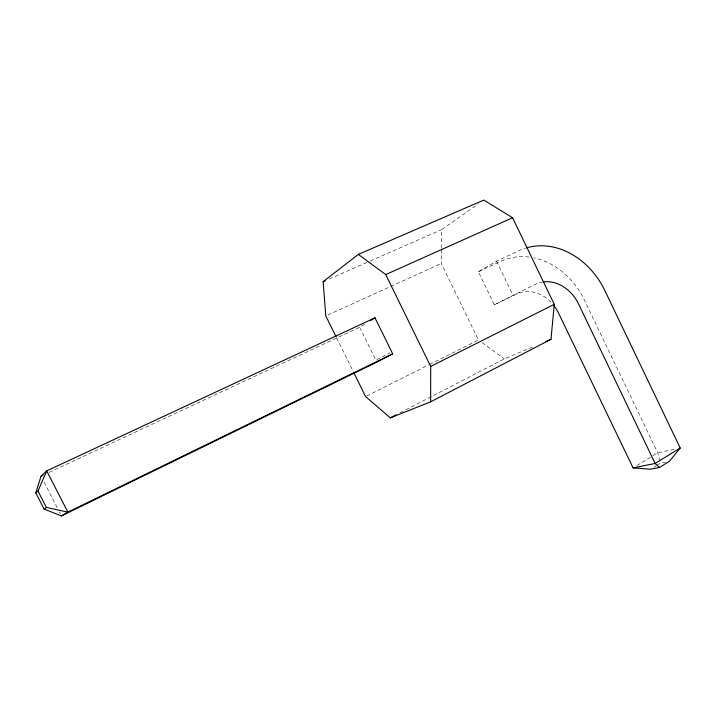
<?xml version="1.0" encoding="UTF-8"?>
<svg xmlns="http://www.w3.org/2000/svg" width="716" height="716" viewBox="0 0 716 716"><rect width="100%" height="100%" fill="white"/><g stroke="black" fill="none" stroke-linecap="round" stroke-linejoin="round"><path stroke-width="0.54" stroke-dasharray="3.58 2.69" d="M429.546 364.507L478.512 339.966L441.28 263.425L441.405 249.284M441.414 248.192L441.575 229.702L478.413 203.854M654.12 466.984L655.919 465.874M656.814 465.319L660.412 463.1L665.397 462.106M49.118 472.417L359.638 327.275L365.303 323.784M636.864 465.57L652.025 456.298M652.974 455.716L657.718 452.825L675.913 448.941M551.025 302.259A36.131 30.153 66.8 0 0 516.317 294.106L494.371 304.801L478.369 271.785L496.501 261.152L519.127 250.6A74.473 61.576 66.9 0 1 525.132 248.246M376.786 359.727L389.871 352.818M494.371 304.801L535.371 284.288A37.223 30.77 66.9 0 1 542.075 282.104M400.199 412.747L504.306 358.904L534.754 346.123M366.592 396.055L428.544 364.999M478.369 271.785L500.529 261.421A72.28 60.35 66.8 0 1 529.607 257.116M327.821 315.031L441.28 263.425M329.253 278.963L369.08 261.501M370.1 261.054L441.575 229.702M482.065 342.57L504.306 358.904M44.088 482.163L57.334 507.984M59.374 511.958L60.395 513.945M336.61 337.845L353.31 371.676M359.638 327.275L376.795 362.135M496.501 261.152L512.969 295.207M659.866 461.041L657.718 452.825L584.417 300.067A72.28 60.35 66.8 0 0 533.876 257.841"/><path stroke-width="1.07" d="M353.802 372.678L365.599 396.557L390.283 417.875L430.656 401.828L430.701 366.422L385.736 274.577L358.349 254.395L323.131 281.656L325.798 315.953L336.117 336.851M430.656 401.828L550.998 339.303L554.265 304.336L512.567 217.736L483.801 200.068L358.349 254.395M35.8 492.912L41.027 476.203L46.719 470.895L374.987 317.815L392.681 353.829L376.795 362.135L61.415 515.932L44.097 509.058L35.8 492.912L37.984 491.06L46.719 470.895L67.859 512.146L61.415 515.932M526.17 247.933A74.473 61.576 66.9 0 1 604.922 290.714L680.2 448.028L669.388 461.31L659.436 467.476L650.531 469.204L633.078 467.888L558.587 313.187A36.131 30.153 66.8 0 0 553.692 305.329M44.097 509.058L46.406 507.447L67.859 512.146L392.681 353.829M370.655 320.491L374.987 317.815M680.2 448.028L655.14 463.467L633.078 467.888M390.283 417.875L396.234 414.797M430.701 366.422L554.265 304.336M41.027 476.203L43.05 475.254M385.736 274.577L512.567 217.736M323.131 281.656L325.171 280.762M545.923 341.434L550.998 339.303M659.436 467.476L655.14 463.467L578.609 304.103A37.223 30.77 66.9 0 0 543.068 281.952M37.984 491.06L46.406 507.447"/></g></svg>
